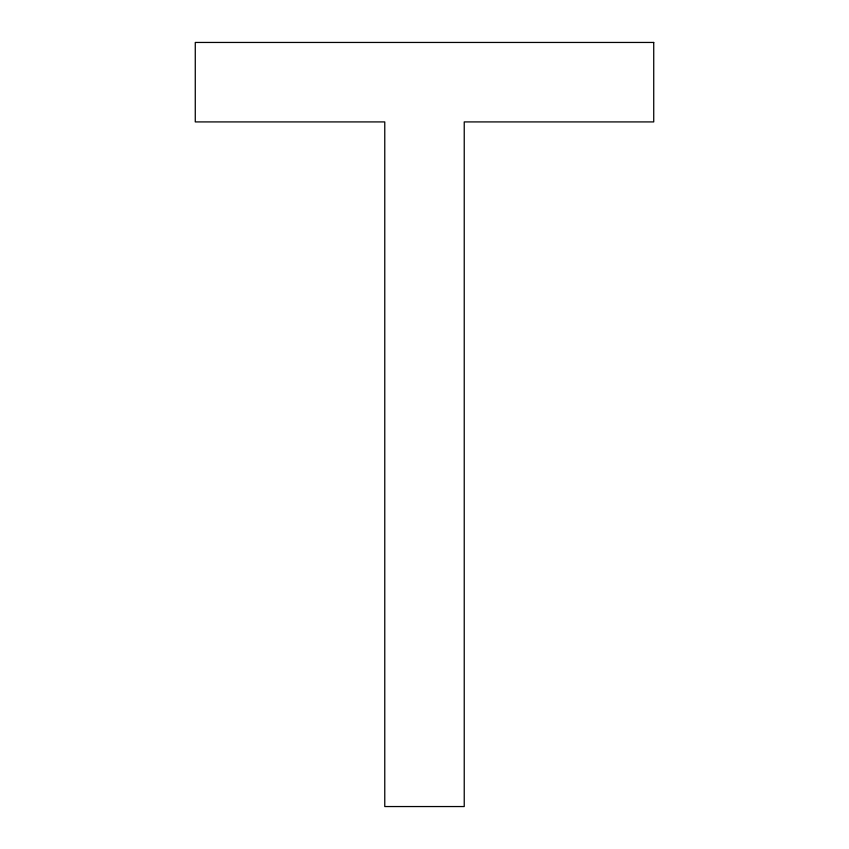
<?xml version="1.0" encoding="UTF-8"?>
<svg xmlns="http://www.w3.org/2000/svg" width="849" height="849" viewBox="0 0 849 849"><rect width="100%" height="100%" fill="white"/><g stroke="black" fill="none" stroke-linecap="round" stroke-linejoin="round"><path stroke-width="1.27" d="M653.73 42.45L195.27 42.45L195.27 121.916L384.767 121.916L384.767 806.55L464.233 806.55L464.233 121.916L653.73 121.916L653.73 42.45"/></g></svg>
